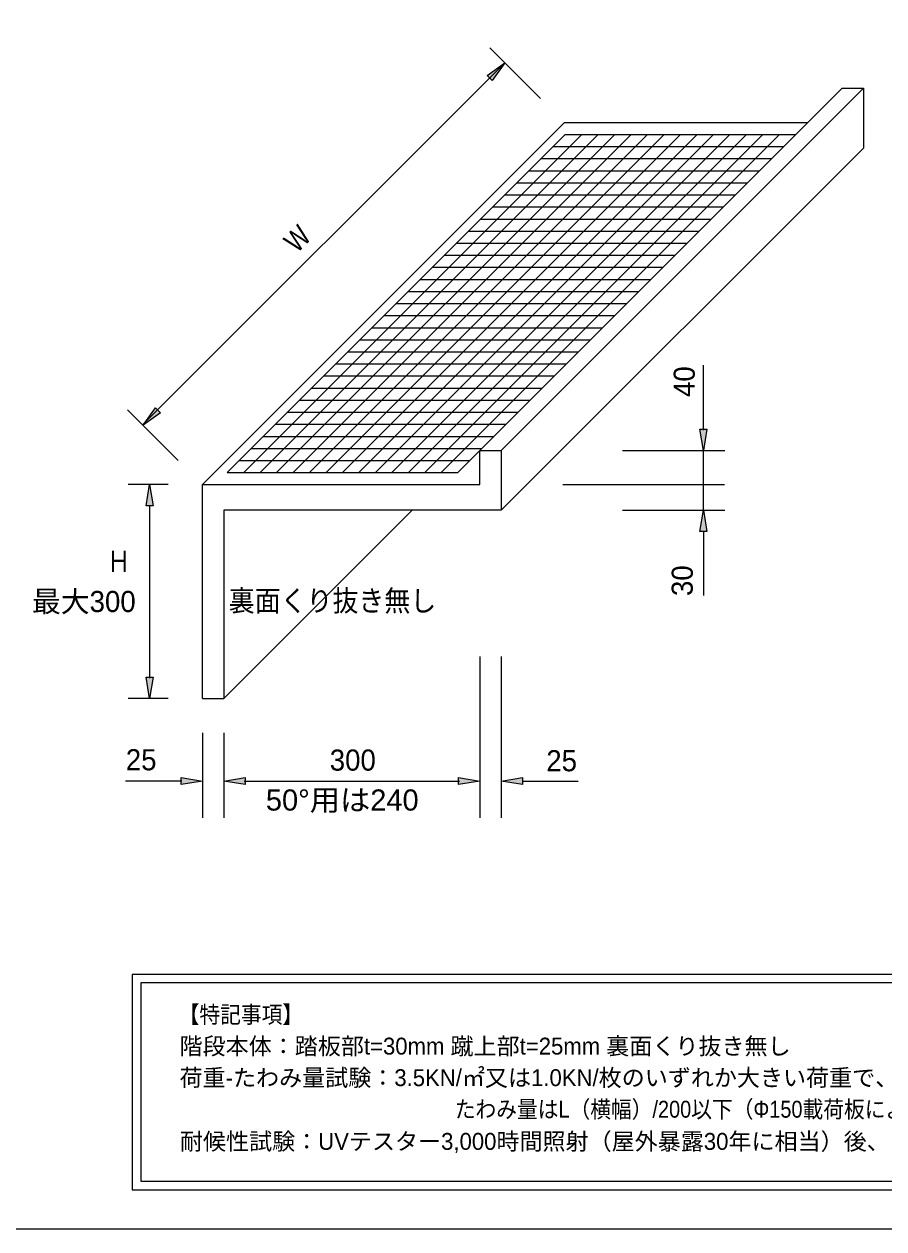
# Model space of a CAD drawing. Units: millimetres at full size; details may follow other scales. Extents: x 147 to 4147, y 70 to 2840.
# Drawn here: x 1114 to 2121, y 70 to 1481 of the extents above; entities that cross this region are included whole.
import ezdxf
from ezdxf.enums import TextEntityAlignment as Align

# ---------------------------------------------------------------- set-up
doc = ezdxf.new("R2010")
doc.units = ezdxf.units.MM
doc.header["$LTSCALE"] = 10
for name, color, linetype, lineweight in [('図面枠-A3', 7, 'Continuous', 13), ('寸法', 7, 'Continuous', 13), ('特記事項', 7, 'Continuous', 15), ('階段本体', 7, 'Continuous', 25), ('階段踏面', 7, 'Continuous', 13)]:
    doc.layers.add(name, color=color, linetype=linetype, lineweight=lineweight)
doc.layers.add('文字', color=7, linetype='Continuous')
doc.styles.add('ＭＳ Ｐゴシック', font='')
doc.styles.get('ＭＳ Ｐゴシック').set_extended_font_data('MS PGothic')

msp = doc.modelspace()

# ---------------------------------------------------------------- hatches: boundary and pattern name
at = {"layer": '寸法'}
for points in [[(1662.41, 1415.5), (1656.53, 1421.38), (1677.12, 1436.09)], [(1268.15, 1032.06), (1274.03, 1026.18), (1253.44, 1011.47)], [(1905.65, 1006.95), (1913.97, 1006.95), (1909.81, 981.99)], [(1265.36, 917.03), (1257.04, 917.03), (1261.2, 941.99)], [(1913.97, 887.03), (1905.65, 887.03), (1909.81, 911.99)], [(1257.04, 716.39), (1265.36, 716.39), (1261.2, 691.43)], [(1297.96, 590.7), (1297.96, 599.02), (1322.92, 594.86)], [(1372.88, 599.02), (1372.88, 590.7), (1347.92, 594.86)], [(1622.96, 590.7), (1622.96, 599.02), (1647.92, 594.86)], [(1697.88, 599.02), (1697.88, 590.7), (1672.92, 594.86)]]:
    msp.add_hatch(color=256, dxfattribs=at).paths.add_polyline_path(points)

# ---------------------------------------------------------------- linework, layer by layer
at = {"layer": '図面枠-A3'}
msp.add_lwpolyline([(146.8, 70.22), (4146.8, 70.22), (4146.8, 2840.22), (146.8, 2840.22)], close=True, dxfattribs=at)
at = {"layer": '寸法'}
for p, q in [((1718.79, 1394.43), (1659.46, 1453.75)), ((1252.97, 1011.94), (1677.12, 1436.09)), ((1909.81, 1005.99), (1909.81, 1081.99)), ((1294.64, 970.27), (1235.29, 1029.62)), ((1814.94, 981.99), (1934.81, 981.99)), ((1909.81, 941.99), (1909.81, 981.99)), ((1282.92, 941.99), (1236.2, 941.99)), ((1745.12, 941.99), (1934.39, 941.99)), ((1909.81, 911.99), (1909.81, 941.99)), ((1261.2, 917.99), (1261.2, 715.43)), ((1814.94, 911.99), (1934.81, 911.99)), ((1909.81, 887.99), (1909.81, 811.99)), ((1647.92, 740.76), (1647.92, 551.75)), ((1672.92, 740.76), (1672.92, 551.75)), ((1282.92, 691.43), (1236.2, 691.43)), ((1322.92, 651.43), (1322.92, 551.75)), ((1347.92, 651.43), (1347.92, 551.75)), ((1347.92, 651.43), (1347.92, 551.75)), ((1298.92, 594.86), (1232.92, 594.86)), ((1371.92, 594.86), (1623.92, 594.86)), ((1697.92, 594.86), (1762.92, 594.86))]:
    msp.add_line(p, q, dxfattribs=at)
for points in [[(1662.41, 1415.5), (1656.53, 1421.38), (1677.12, 1436.09)], [(1268.15, 1032.06), (1274.03, 1026.18), (1253.44, 1011.47)], [(1905.65, 1006.95), (1913.97, 1006.95), (1909.81, 981.99)], [(1265.36, 917.03), (1257.04, 917.03), (1261.2, 941.99)], [(1913.97, 887.03), (1905.65, 887.03), (1909.81, 911.99)], [(1257.04, 716.39), (1265.36, 716.39), (1261.2, 691.43)], [(1297.96, 590.7), (1297.96, 599.02), (1322.92, 594.86)], [(1372.88, 599.02), (1372.88, 590.7), (1347.92, 594.86)], [(1622.96, 590.7), (1622.96, 599.02), (1647.92, 594.86)], [(1697.88, 599.02), (1697.88, 590.7), (1672.92, 594.86)]]:
    msp.add_lwpolyline(points, close=True, dxfattribs=at)
at = {"layer": '特記事項'}
for points in [[(1240.71, 116.07), (2500.59, 116.07), (2500.59, 368.34), (1240.71, 368.34)], [(1250.71, 126.07), (2490.59, 126.07), (2490.59, 358.34), (1250.71, 358.34)]]:
    msp.add_lwpolyline(points, close=True, dxfattribs=at)
at = {"layer": '階段本体', "lineweight": 18}
for p, q in [((1647.92, 981.99), (2072.18, 1406.25)), ((1672.92, 981.99), (2097.18, 1406.25)), ((2072.18, 1406.25), (2097.18, 1406.25)), ((2097.18, 1406.25), (2097.18, 1336.25)), ((1322.92, 941.99), (1747.18, 1366.25)), ((1747.18, 1366.25), (2032.18, 1366.25)), ((1352.06, 956.13), (1748.04, 1352.11)), ((1622.06, 956.13), (2018.04, 1352.11)), ((1748.04, 1352.11), (2018.04, 1352.11)), ((1672.92, 911.99), (2097.18, 1336.25)), ((1647.92, 941.99), (1647.92, 981.99)), ((1647.92, 981.99), (1672.92, 981.99)), ((1672.92, 981.99), (1672.92, 911.99)), ((1352.06, 956.13), (1622.06, 956.13)), ((1352.06, 956.13), (1622.06, 956.13)), ((1322.92, 941.99), (1647.92, 941.99)), ((1322.92, 691.43), (1322.92, 941.99)), ((1672.92, 911.99), (1347.92, 911.99)), ((1347.92, 911.99), (1347.92, 691.43)), ((1347.92, 691.43), (1568.48, 911.99)), ((1322.92, 691.43), (1347.92, 691.43))]:
    msp.add_line(p, q, dxfattribs=at)
at = {"layer": '階段踏面'}
for p, q in [((1371.35, 956.13), (1767.33, 1352.11)), ((1390.63, 956.13), (1786.61, 1352.11)), ((1409.92, 956.13), (1805.9, 1352.11)), ((1429.21, 956.13), (1825.18, 1352.11)), ((1448.49, 956.13), (1844.47, 1352.11)), ((1467.78, 956.13), (1863.76, 1352.11)), ((1487.06, 956.13), (1883.04, 1352.11)), ((1506.35, 956.13), (1902.33, 1352.11)), ((1525.63, 956.13), (1921.61, 1352.11)), ((1544.92, 956.13), (1940.9, 1352.11)), ((1564.21, 956.13), (1960.18, 1352.11)), ((1583.49, 956.13), (1979.47, 1352.11)), ((1602.78, 956.13), (1998.76, 1352.11)), ((1733.9, 1337.97), (2003.9, 1337.97)), ((1719.76, 1323.83), (1989.76, 1323.83)), ((1705.62, 1309.68), (1975.62, 1309.68)), ((1691.47, 1295.54), (1961.47, 1295.54)), ((1677.33, 1281.4), (1947.33, 1281.4)), ((1663.19, 1267.26), (1933.19, 1267.26)), ((1649.05, 1253.12), (1919.05, 1253.12)), ((1634.9, 1238.97), (1904.9, 1238.97)), ((1620.76, 1224.83), (1890.76, 1224.83)), ((1606.62, 1210.69), (1876.62, 1210.69)), ((1592.48, 1196.55), (1862.48, 1196.55)), ((1578.34, 1182.41), (1848.34, 1182.41)), ((1564.19, 1168.26), (1834.19, 1168.26)), ((1550.05, 1154.12), (1820.05, 1154.12)), ((1535.91, 1139.98), (1805.91, 1139.98)), ((1521.77, 1125.84), (1791.77, 1125.84)), ((1507.63, 1111.69), (1777.63, 1111.69)), ((1493.48, 1097.55), (1763.48, 1097.55)), ((1479.34, 1083.41), (1749.34, 1083.41)), ((1465.2, 1069.27), (1735.2, 1069.27)), ((1451.06, 1055.13), (1721.06, 1055.13)), ((1436.92, 1040.98), (1706.92, 1040.98)), ((1422.77, 1026.84), (1692.77, 1026.84)), ((1408.63, 1012.7), (1678.63, 1012.7)), ((1394.49, 998.56), (1664.49, 998.56)), ((1380.35, 984.42), (1650.35, 984.42)), ((1366.2, 970.27), (1636.2, 970.27))]:
    msp.add_line(p, q, dxfattribs=at)

# ---------------------------------------------------------------- texts
at = {"layer": '文字', "style": 'ＭＳ Ｐゴシック', "width": 0.85}
msp.add_text('W', height=24.74, rotation=45, dxfattribs=at).set_placement((1438.96, 1206.97), align=Align.BOTTOM_LEFT)
at = {"layer": '文字', "style": 'ＭＳ Ｐゴシック'}
for s, p in [('40', (1907.1, 1044.64)), ('30', (1904.75, 811.5))]:
    msp.add_text(s, height=24.74, rotation=90, dxfattribs=at).set_placement(p, align=Align.BOTTOM_LEFT)
for s, width, p in [('Ｈ', 0.8, (1211.63, 832.25)), ('裏面くり抜き無し', 0.9, (1353.87, 786.21)), ('50°用は240', 1.05, (1397.32, 552.81))]:
    msp.add_text(s, height=24.74, dxfattribs=dict(at, width=width)).set_placement(p, align=Align.BOTTOM_LEFT)
for s, p in [('最大300', (1123.38, 785.33)), ('25', (1233.26, 599.96)), ('300', (1472.1, 599.56)), ('25', (1725.73, 598.85))]:
    msp.add_text(s, height=24.74, dxfattribs=at).set_placement(p, align=Align.BOTTOM_LEFT)
at = {"layer": '特記事項', "style": 'ＭＳ Ｐゴシック', "width": 0.9}
for s, p in [('【特記事項】', (1295.2, 305.47)), ('\u3000\u3000\u3000\u3000\u3000\u3000\u3000\u3000\u3000\u3000\u3000\u3000\u3000 たわみ量はL（横幅）/200以下（Φ150載荷板による集中荷重）', (1296.22, 194.56))]:
    msp.add_text(s, height=19.79, dxfattribs=at).set_placement(p, align=Align.BOTTOM_LEFT)
at = {"layer": '特記事項', "style": 'ＭＳ Ｐゴシック'}
for s, p in [('階段本体：踏板部t=30mm 蹴上部t=25mm 裏面くり抜き無し', (1296.22, 268.5)), ('荷重-たわみ量試験：3.5KN/㎡又は1.0KN/枚のいずれか大きい荷重で、', (1296.22, 231.53)), ('耐候性試験：UVテスター3,000時間照射（屋外暴露30年に相当）後、曲げ強度保持率85％ 以上', (1296.67, 156.9))]:
    msp.add_text(s, height=19.79, dxfattribs=at).set_placement(p, align=Align.BOTTOM_LEFT)

doc.saveas('drawing.dxf')
